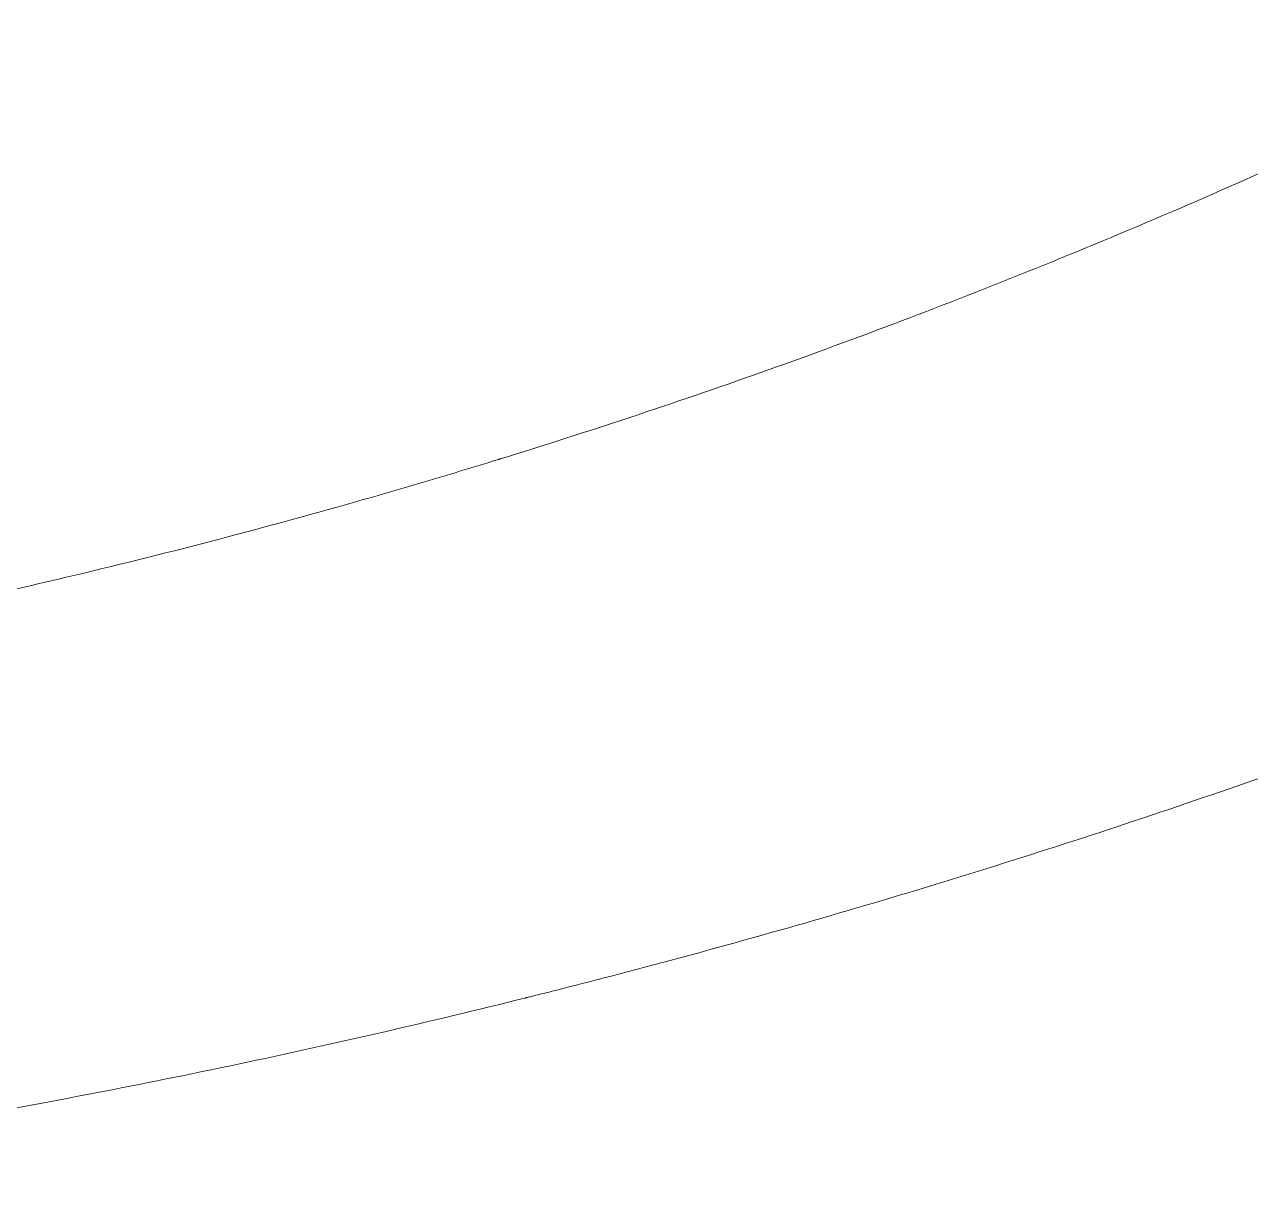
# Model space of a CAD drawing. Header units: millimetres. Extents: x 4664 to 8864, y -38 to 2932.
# Drawn here: x 7929.1 to 7934.99, y 2175.84 to 2181.49 of the extents above; entities that cross this region are included whole.
import ezdxf

# ---------------------------------------------------------------- set-up
doc = ezdxf.new("R2010")
doc.units = ezdxf.units.MM

msp = doc.modelspace()

# ---------------------------------------------------------------- linework, layer by layer
at = {"lineweight": 5}
for points, knots in [([(7925.8656, 2178.2168), (7926.3173, 2178.2728), (7926.7718, 2178.3389), (7927.6855, 2178.4926), (7928.1446, 2178.58), (7929.0664, 2178.7769), (7929.529, 2178.8863), (7930.2246, 2179.0675), (7930.4567, 2179.1308), (7930.8052, 2179.23), (7930.9796, 2179.2806), (7931.183, 2179.3416), (7931.2848, 2179.3726), (7931.3357, 2179.3882), (7931.3611, 2179.3961), (7931.3738, 2179.4), (7931.3802, 2179.4019), (7931.3834, 2179.4029), (7931.385, 2179.4034), (7931.3858, 2179.4037), (7931.3862, 2179.4038), (7931.3864, 2179.4038), (7931.3865, 2179.4039), (7931.3865, 2179.4039), (7931.3865, 2179.4039), (7931.799, 2179.5314), (7932.2167, 2179.6696), (7933.0611, 2179.9687), (7933.4879, 2180.1297), (7934.3489, 2180.4758), (7934.7832, 2180.661), (7935.6576, 2181.057), (7936.0978, 2181.2678), (7936.5399, 2181.492)], [0, 0, 0, 0, 0.125, 0.125, 0.25, 0.25, 0.375, 0.375, 0.4375, 0.4375, 0.46875, 0.484375, 0.492187, 0.496094, 0.498047, 0.499023, 0.499512, 0.499756, 0.499878, 0.499939, 0.499969, 0.499985, 0.499992, 0.499992, 0.5, 0.5, 0.625, 0.625, 0.75, 0.75, 0.875, 0.875, 1, 1, 1, 1]), ([(7936.8248, 2178.5454), (7936.3883, 2178.3681), (7935.5118, 2178.0302), (7934.1868, 2177.5727), (7933.2967, 2177.3003), (7932.6265, 2177.108), (7932.4027, 2177.0459), (7932.0663, 2176.9558), (7931.898, 2176.9115), (7931.7013, 2176.8611), (7931.6029, 2176.8362), (7931.5537, 2176.8239), (7931.5291, 2176.8177), (7931.5168, 2176.8147), (7931.5106, 2176.8131), (7931.5075, 2176.8124), (7931.506, 2176.812), (7931.5053, 2176.8118), (7931.5049, 2176.8117), (7931.5047, 2176.8116), (7931.0455, 2176.6972), (7930.1259, 2176.4855), (7928.7415, 2176.2186), (7927.352, 2176.0018), (7926.4224, 2175.8906), (7925.9567, 2175.8432)], [0, 0, 0, 0, 0.125, 0.25, 0.375, 0.375, 0.4375, 0.4375, 0.46875, 0.484375, 0.492188, 0.496094, 0.498047, 0.499023, 0.499512, 0.499756, 0.499878, 0.499939, 0.499939, 0.5, 0.5, 0.625, 0.75, 0.875, 1, 1, 1, 1])]:
    msp.add_open_spline(points, degree=3, knots=knots, dxfattribs=at)

doc.saveas('drawing.dxf')
